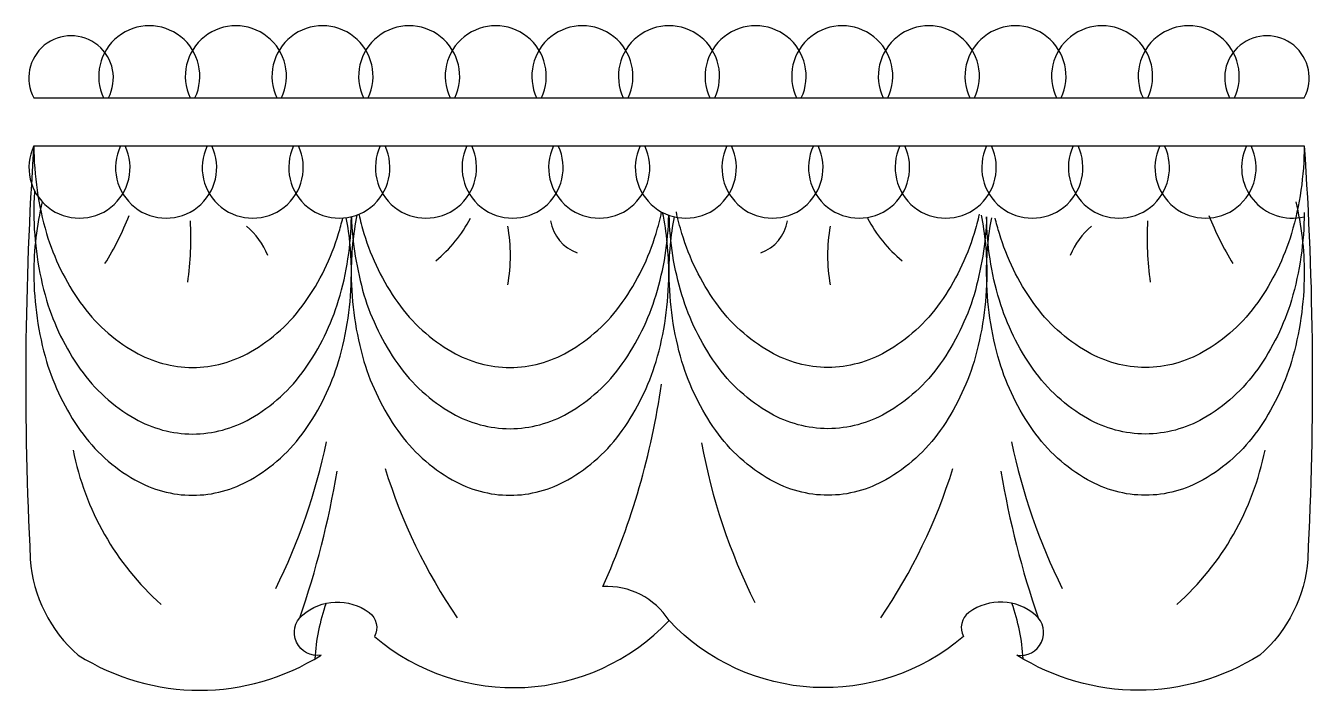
# Model space of a CAD drawing. Header units: metres. Extents: x 1255 to 1836, y 1981 to 2281.
import ezdxf

# ---------------------------------------------------------------- set-up
doc = ezdxf.new("R2010")
doc.units = ezdxf.units.M
for name, color, linetype in [('3', 3, 'Continuous'), ('4', 4, 'Continuous'), ('7', 7, 'Continuous')]:
    doc.layers.add(name, color=color, linetype=linetype)

msp = doc.modelspace()

# ---------------------------------------------------------------- linework, layer by layer
at = {"layer": '3'}
for centre, radius, start, end in [((1179.22, 2243.03), 131.11, 328.1, 338.71), ((1190.18, 2185.19), 139.16, 351.79, 3.22), ((1399.73, 2223.77), 63.32, 309.56, 332.18), ((1510.58, 2196.34), 18.97, 190.09, 249.59), ((1580.4, 2196.34), 18.97, 290.41, 349.91), ((1691.24, 2223.77), 63.32, 207.82, 230.44), ((1900.79, 2185.19), 139.16, 176.78, 188.21), ((1911.75, 2243.03), 131.11, 201.29, 211.9), ((1334.6, 2166.03), 31.59, 21.03, 51.09), ((1400.44, 2177.36), 73.38, 349.6, 10.4), ((1690.53, 2177.36), 73.38, 169.6, 190.4), ((1756.38, 2166.03), 31.59, 128.91, 158.97), ((1401.06, 2114.39), 127.46, 191.29, 228.05), ((1124.78, 2147.92), 271.44, 333.5, 348.34), ((1826.72, 2141.52), 270.96, 190.37, 206.54), ((1966.2, 2147.92), 271.44, 191.66, 206.5), ((1689.92, 2114.39), 127.46, 311.95, 348.71), ((987.7, 2148.36), 413.47, 340.97, 350.46), ((1664.48, 2158.83), 259.29, 197.46, 214.07), ((1426.49, 2158.83), 259.29, 325.93, 342.54), ((2103.28, 2148.36), 413.47, 189.54, 199.03)]:
    msp.add_arc(centre, radius, start, end, dxfattribs=at)
at = {"layer": '4'}
msp.add_line((1258.34, 2248.64), (1832.64, 2248.64), dxfattribs=at)
for points in [[(1258.34, 2226.9, 0.03), (1256.77, 2040.07, 0.2), (1278.47, 1996.71, 0.29), (1388.2, 1996.71, -0.76), (1379.76, 2014.78, -0.35), (1409.91, 2015.98, -0.38), (1412.32, 2005.14, 0.4), (1545.49, 2012.37)], [(1832.64, 2226.9, -0.03), (1834.2, 2040.07, -0.2), (1812.5, 1996.71, -0.29), (1702.77, 1996.71, 0.76), (1711.21, 2014.78, 0.35), (1681.06, 2015.98, 0.38), (1678.65, 2005.14, -0.4), (1545.49, 2012.37, 0.27), (1515.58, 2027.69, 0.07), (1542.11, 2119.22, 0.07)]]:
    msp.add_lwpolyline(points, format="xyb", dxfattribs=at)
for centre, start, end in [((1474.87, 1989.84), 160.25, 176.69), ((1616.1, 1989.84), 3.31, 19.75)]:
    msp.add_arc(centre, 89.64, start, end, dxfattribs=at)
at = {"layer": '7'}
msp.add_line((1258.34, 2226.9), (1832.64, 2226.9), dxfattribs=at)
for points in [[(1258.34, 2226.9, 0.07), (1264.1, 2187.28, 0.08), (1279.36, 2156.1, 0.11), (1303.99, 2133.79, 0.13), (1330.12, 2126.78, 0.13), (1356.26, 2133.79, 0.11), (1380.89, 2156.1, 0.08), (1396.15, 2187.28, 0.01), (1398.04, 2194.32, 0.07)], [(1832.64, 2226.9, -0.07), (1826.88, 2187.28, -0.08), (1811.61, 2156.1, -0.11), (1786.99, 2133.79, -0.13), (1760.85, 2126.78, -0.13), (1734.71, 2133.79, -0.11), (1710.09, 2156.1, -0.08), (1694.82, 2187.28, -0.01), (1692.93, 2194.32, -0.07)], [(1258.69, 2206.64, 0.02), (1258.34, 2196.79, 0.07)], [(1262.19, 2201.63, 0.06), (1258.34, 2169.09, 0.07)], [(1828.78, 2201.63, -0.06), (1832.64, 2169.09, -0.07)], [(1258.34, 2196.79, 0.07), (1264.1, 2157.17, 0.08), (1279.36, 2126, 0.11), (1303.99, 2103.68, 0.13), (1330.12, 2096.67, 0.13), (1356.26, 2103.68, 0.11), (1380.89, 2126, 0.08), (1396.15, 2157.17, 0.07), (1401.9, 2194.92, 0.07)], [(1258.34, 2169.09, 0.07), (1264.1, 2129.47, 0.08), (1279.36, 2098.3, 0.11), (1303.99, 2075.98, 0.13), (1330.12, 2068.97, 0.13), (1356.26, 2075.98, 0.11), (1380.89, 2098.3, 0.08), (1396.15, 2129.47, 0.07), (1401.91, 2169.09, 0.05), (1399.58, 2194.47, 0.08)], [(1401.83, 2169.09, 0.07), (1407.59, 2129.47, 0.08), (1422.86, 2098.3, 0.11), (1447.48, 2075.98, 0.13), (1473.62, 2068.97, 0.13), (1499.76, 2075.98, 0.11), (1524.38, 2098.3, 0.08), (1539.65, 2129.47, 0.07), (1545.41, 2169.09, 0.05), (1542.62, 2196.81, 0.05)], [(1404.39, 2195.68, 0.05), (1401.83, 2169.09, 0.07)], [(1401.9, 2194.91, 0.06), (1407.59, 2159.58, 0.08), (1422.86, 2128.4, 0.11), (1447.48, 2106.09, 0.13), (1473.62, 2099.08, 0.13), (1499.76, 2106.09, 0.11), (1524.38, 2128.4, 0.08), (1539.65, 2159.58, 0.07), (1545.36, 2195.61, 0.07)], [(1405.3, 2196.03, 0.02), (1407.59, 2187.28, 0.08), (1422.86, 2156.1, 0.11), (1447.48, 2133.79, 0.13), (1473.62, 2126.78, 0.13), (1499.76, 2133.79, 0.11), (1524.38, 2156.1, 0.08), (1539.65, 2187.28, 0.02), (1542.17, 2197.05, 0.07)], [(1689.14, 2169.09, -0.07), (1683.38, 2129.47, -0.08), (1668.12, 2098.3, -0.11), (1643.49, 2075.98, -0.13), (1617.36, 2068.97, -0.13), (1591.22, 2075.98, -0.11), (1566.59, 2098.3, -0.08), (1551.33, 2129.47, -0.07), (1545.57, 2169.09, -0.05), (1547.97, 2194.84, -0.05)], [(1689.08, 2194.91, -0.06), (1683.38, 2159.58, -0.08), (1668.12, 2128.4, -0.11), (1643.49, 2106.09, -0.13), (1617.36, 2099.08, -0.13), (1591.22, 2106.09, -0.11), (1566.59, 2128.4, -0.08), (1551.33, 2159.58, -0.07), (1545.61, 2195.61, -0.07)], [(1685.68, 2196.03, -0.02), (1683.38, 2187.28, -0.08), (1668.12, 2156.1, -0.11), (1643.49, 2133.79, -0.13), (1617.36, 2126.78, -0.13), (1591.22, 2133.79, -0.11), (1566.59, 2156.1, -0.08), (1551.33, 2187.28, -0.02), (1548.81, 2197.05, -0.07)], [(1686.58, 2195.68, -0.05), (1689.14, 2169.09, -0.07)], [(1832.64, 2169.09, -0.07), (1826.88, 2129.47, -0.08), (1811.61, 2098.3, -0.11), (1786.99, 2075.98, -0.13), (1760.85, 2068.97, -0.13), (1734.71, 2075.98, -0.11), (1710.09, 2098.3, -0.08), (1694.82, 2129.47, -0.07), (1689.06, 2169.09, -0.05), (1691.4, 2194.47, -0.08)], [(1832.64, 2196.79, -0.07), (1826.88, 2157.17, -0.08), (1811.61, 2126, -0.11), (1786.99, 2103.68, -0.13), (1760.85, 2096.67, -0.13), (1734.71, 2103.68, -0.11), (1710.09, 2126, -0.08), (1694.82, 2157.17, -0.07), (1689.07, 2194.92, -0.07)]]:
    msp.add_lwpolyline(points, format="xyb", dxfattribs=at)
for centre, radius, start, end in [((1310.55, 2258.41), 22.86, 334.69, 205.31), ((1349.7, 2258.41), 22.86, 334.69, 205.31), ((1388.86, 2258.41), 22.86, 334.69, 205.31), ((1428.02, 2258.41), 22.86, 334.69, 205.31), ((1467.17, 2258.41), 22.86, 334.69, 205.31), ((1506.33, 2258.41), 22.86, 334.69, 205.31), ((1545.49, 2258.41), 22.86, 334.69, 205.31), ((1584.64, 2258.41), 22.86, 334.69, 205.31), ((1623.8, 2258.41), 22.86, 334.69, 205.31), ((1662.96, 2258.41), 22.86, 334.69, 205.31), ((1702.11, 2258.41), 22.86, 334.69, 205.31), ((1741.27, 2258.41), 22.86, 334.69, 205.31), ((1780.43, 2258.41), 22.86, 334.69, 205.31), ((1275.2, 2257.63), 19.11, 331.92, 208.08), ((1815.78, 2257.63), 19.11, 331.92, 208.08), ((1279, 2217.12), 22.86, 154.69, 25.31), ((1318.16, 2217.12), 22.86, 154.69, 25.31), ((1357.32, 2217.12), 22.86, 154.69, 25.31), ((1396.47, 2217.12), 22.86, 154.69, 25.31), ((1435.63, 2217.12), 22.86, 154.69, 25.31), ((1474.79, 2217.12), 22.86, 154.69, 25.31), ((1513.94, 2217.12), 22.86, 154.69, 25.31), ((1553.1, 2217.12), 22.86, 154.69, 25.31), ((1592.26, 2217.12), 22.86, 154.69, 25.31), ((1631.41, 2217.12), 22.86, 154.69, 25.31), ((1670.57, 2217.12), 22.86, 154.69, 25.31), ((1709.73, 2217.12), 22.86, 154.69, 25.31), ((1748.88, 2217.12), 22.86, 154.69, 25.31), ((1788.04, 2217.12), 22.86, 154.69, 25.31), ((1827.2, 2217.12), 22.86, 154.69, 283.76)]:
    msp.add_arc(centre, radius, start, end, dxfattribs=at)

doc.saveas('drawing.dxf')
